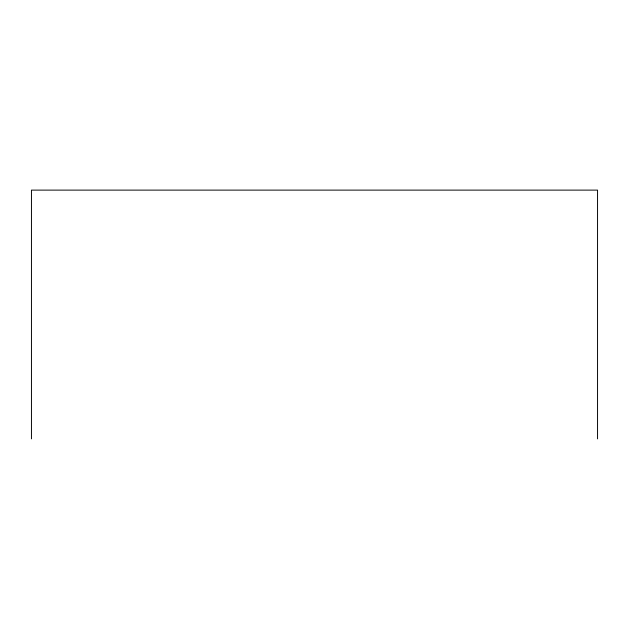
<?xml version="1.0" encoding="UTF-8"?>
<svg xmlns="http://www.w3.org/2000/svg" width="629" height="629" viewBox="0 0 629 629"><rect width="100%" height="100%" fill="white"/><g stroke="black" fill="none" stroke-linecap="round" stroke-linejoin="round"><path stroke-width="0.94" d="M597.55 438.885L597.55 190.115L31.45 190.115L31.45 438.885"/></g></svg>
